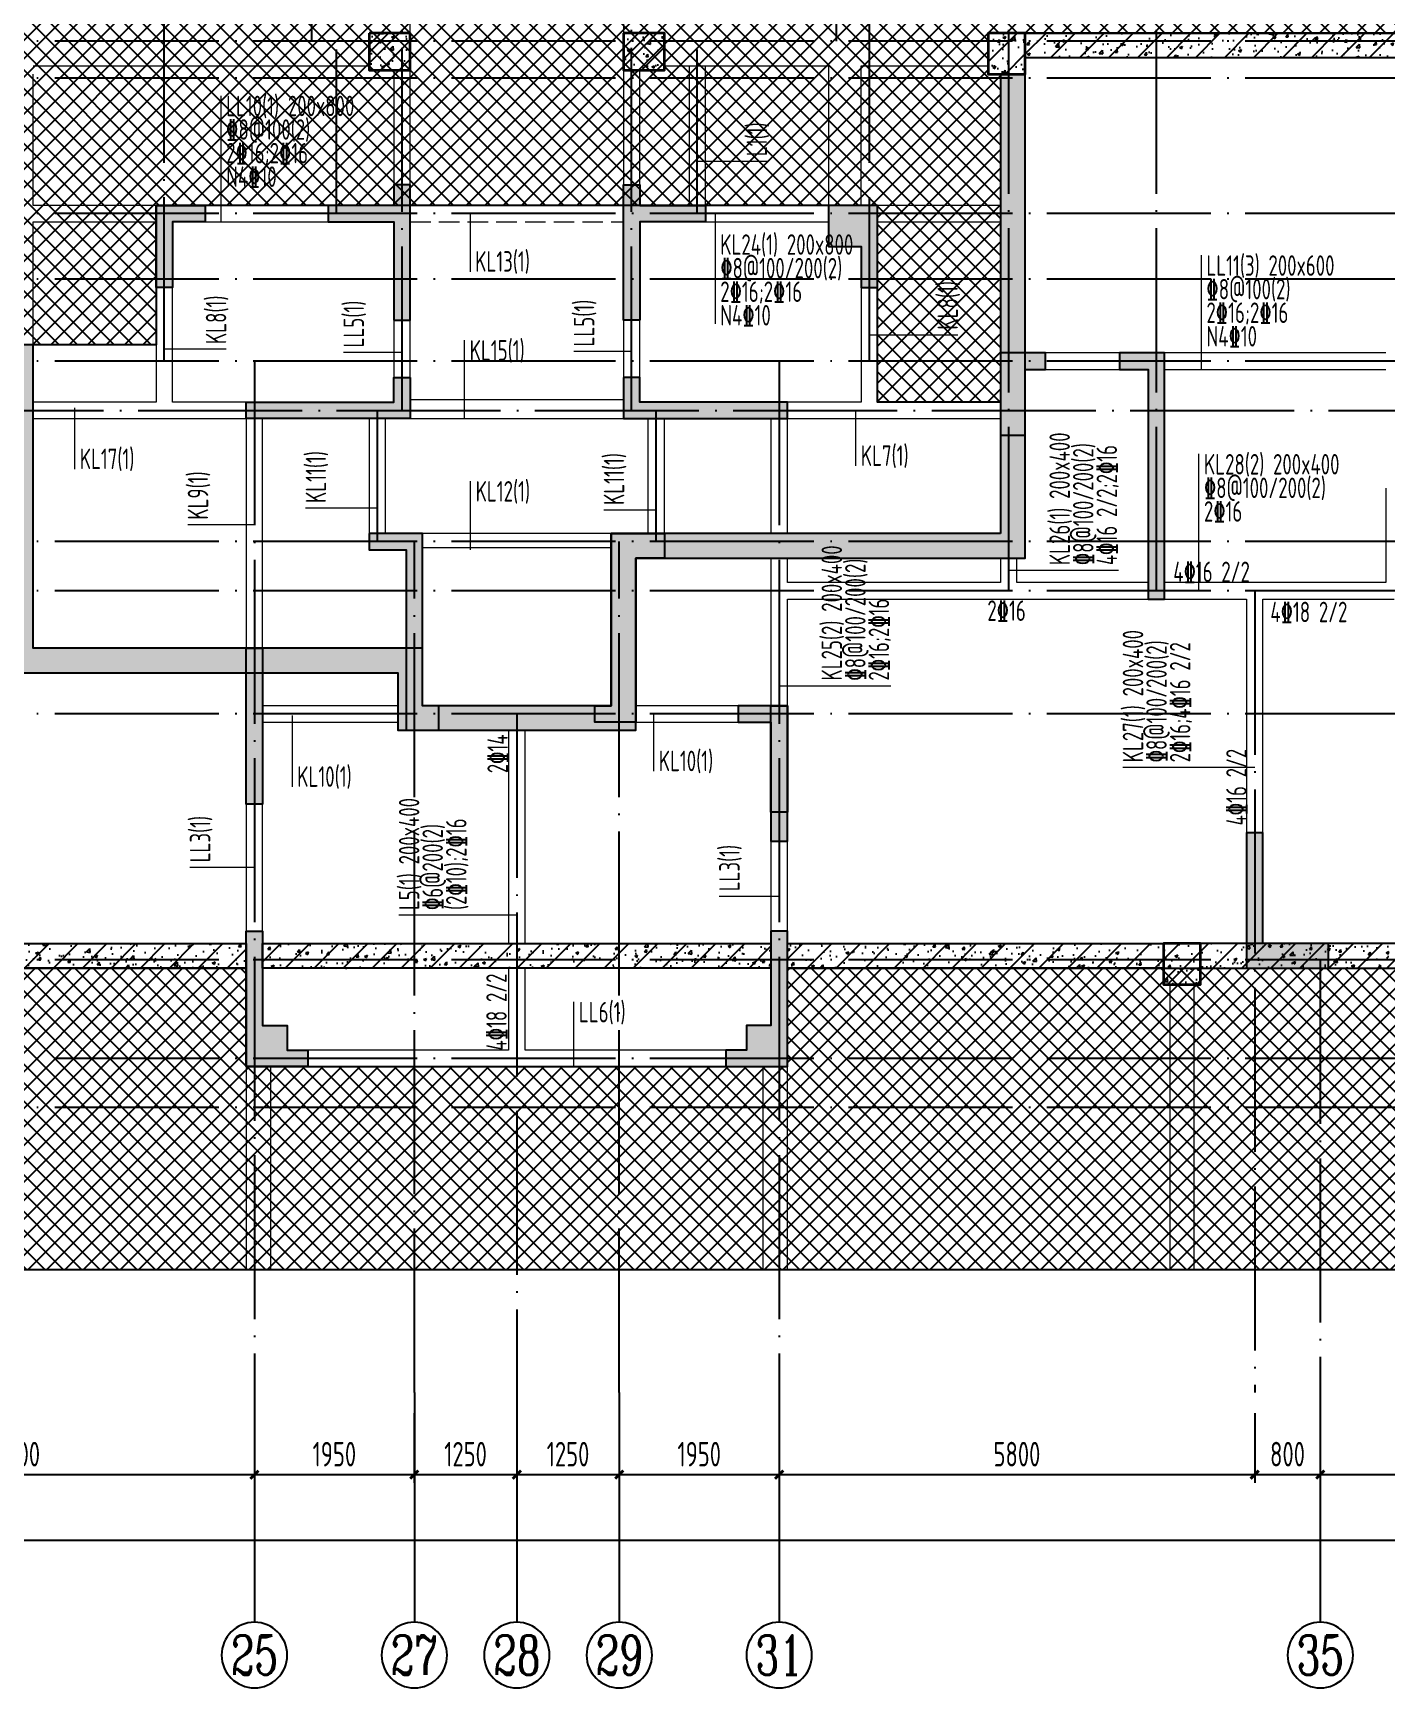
# Model space of a CAD drawing. Extents: x -1712635 to -854203, y -534641 to -21985.
# Drawn here: x -1101755 to -1085255, y -92482 to -72307 of the extents above; entities that cross this region are included whole.
import ezdxf
from ezdxf.enums import TextEntityAlignment as Align

# ---------------------------------------------------------------- set-up
doc = ezdxf.new("R2010")
doc.units = 0
doc.header["$LTSCALE"] = 1000
for name, pattern in [('DASH', [0.35, 0.25, -0.1]), ('DOTE', [2.42, 2, -0.2, 0.02, -0.2]), ('底图$0$虚线', [625, 375, -250])]:
    doc.linetypes.add(name, pattern=pattern)
doc.layers.get('0').update_dxf_attribs({"linetype": 'CONTINUOUS'})
doc.layers.get('Defpoints').update_dxf_attribs({"linetype": 'CONTINUOUS'})
for name, color, linetype in [('A-AXIS', 1, 'CONTINUOUS'), ('A-DOTE', 10, 'DOTE'), ('AXIS_NUM', 7, 'CONTINUOUS'), ('S-B板填充', 251, 'CONTINUOUS'), ('S-L主梁线', 4, 'DASH'), ('S-L梁编号', 6, 'CONTINUOUS'), ('S-L梁配筋', 7, 'CONTINUOUS'), ('S-Q墙填充', 252, 'CONTINUOUS'), ('S-Q墙实线', 6, 'CONTINUOUS'), ('S-Y一般标注', 3, 'CONTINUOUS'), ('S-Z柱实线', 6, 'CONTINUOUS'), ('THIN', 7, 'CONTINUOUS'), ('轮廓线-核心筒', 7, 'CONTINUOUS')]:
    doc.layers.add(name, color=color, linetype=linetype)
doc.layers.add('底图$0$砼柱', color=2, linetype='CONTINUOUS', lineweight=35)
doc.layers.add('底图$0$砼梁虚线', color=4, linetype='底图$0$虚线', lineweight=18)
doc.styles.add('TSSD_Axis', font='complex.shx', dxfattribs={"width": 0.7, "bigfont": 'hztxt.shx'})
doc.styles.add('TSSD_DIMENSION', font='Tssdeng.shx', dxfattribs={"width": 0.7, "bigfont": 'tssdchn.shx'})
doc.styles.add('TSSD_REIN', font='tssdeng.shx', dxfattribs={"width": 0.7, "height": 300, "bigfont": 'tssdchn.shx'})
doc.dimstyles.new('TSSD_100_100', dxfattribs={"dimtxt": 300, "dimasz": 100, "dimexe": 100, "dimexo": 250, "dimgap": 100, "dimtad": 1, "dimdec": 0, "dimzin": 0, "dimdsep": 46, "dimtxsty": 'TSSD_DIMENSION', "dimblk": 'ARCHTICK', "dimcen": 0, "dimdle": 100, "dimclrt": 7, "dimadec": 0, "dimazin": 0, "dimtfac": 1, "dimtdec": 0, "dimtix": 1, "dimtmove": 2, "dimatfit": 3, "dimldrblk": 'ARCHTICK', "dimfxl": 0, "dimtolj": 1, "dimtzin": 0, "dimarcsym": 0})
pattern_1 = [(50, (-1134355.3, -65756.88), (358.63, -31.376), [37.5, -412.5]), (355, (-1134355.3, -65756.88), (-69.3757, 376.096), [30, -330]), (100.4514, (-1134325.4, -65759.5), (289.2547, 344.7198), [31.87, -350.571]), (46.1842, (-1134355.3, -65656.88), (533.6205, -82.7595), [56.25, -618.75]), (96.6356, (-1134310.8, -65663.77), (467.3314, 487.059), [47.805, -525.8565]), (351.1842, (-1134355.3, -65656.9), (467.331, 487.059), [45, -495]), (21, (-1134305.3, -65681.88), (298.4535, -201.3094), [37.5, -412.5]), (326, (-1134305.3, -65681.88), (121.6577, 362.575), [30, -330]), (71.4514, (-1134280.42, -65698.65), (420.1113, 161.2652), [31.87, -350.571]), (37.5, (-1134355.29, -65756.88), (6.07993, 166.44693), [0, -326, 0, -335, 0, -331.25]), (7.5, (-1134355.29, -65756.88), (131.5348, 197.20586), [0, -191, 0, -318.5, 0, -126.25]), (327.5, (-1134466.79, -65756.88), (266.9112, -11.27744), [0, -125, 0, -390, 0, -517.5]), (317.5, (-1134516.8, -65756.88), (291.5931, 50.0525), [0, -162.5, 0, -259, 0, -367.5]), (45, (-1134355.3, -65756.88), (-176.7767, 176.7767), [])]
pattern_2 = [(50, (-14650.7, 18149.76), (358.6301, -31.376), [37.5, -412.5]), (355, (-14650.7, 18149.76), (-69.3757, 376.096), [30, -330]), (100.4514, (-14620.8, 18147.15), (289.2547, 344.7198), [31.87, -350.571]), (46.1842, (-14650.7, 18249.76), (533.6205, -82.7595), [56.25, -618.75]), (96.6356, (-14606.23, 18242.87), (467.3314, 487.059), [47.805, -525.8565]), (351.1842, (-14650.7, 18249.76), (467.331, 487.0593), [45, -495]), (21, (-14600.7, 18224.76), (298.4535, -201.3094), [37.5, -412.5]), (326, (-14600.7, 18224.76), (121.6577, 362.575), [30, -330]), (71.4514, (-14575.83, 18208), (420.1113, 161.2652), [31.87, -350.571]), (37.5, (-14650.7, 18149.76), (6.07993, 166.44693), [0, -326, 0, -335, 0, -331.25]), (7.5, (-14650.7, 18149.76), (131.53477, 197.20586), [0, -191, 0, -318.5, 0, -126.25]), (327.5, (-14762.2, 18149.76), (266.91122, -11.27744), [0, -125, 0, -390, 0, -517.5]), (317.5, (-14812.2, 18149.76), (291.5931, 50.0525), [0, -162.5, 0, -259, 0, -367.5]), (45, (-14650.7, 18149.76), (-176.7767, 176.7767), [])]

# ---------------------------------------------------------------- blocks, each defined once
blk = doc.blocks.new('_ArchTick')
at = {"color": 0, "const_width": 0.35}
blk.add_lwpolyline([(-0.5, -0.5), (0.5, 0.5)], dxfattribs=at)
blk = doc.blocks.new('*D480')
at = {"layer": 'Defpoints', "color": 0}
for p in [(-193274, 307819), (-187474, 307819), (-187474, 306819)]:
    blk.add_point(p, dxfattribs=at)
at = {"layer": 'S-Y一般标注', "color": 0, "lineweight": -2}
for p, q in [((-193274, 307569), (-193274, 306719)), ((-187474, 307569), (-187474, 306719)), ((-193374, 306819), (-187374, 306819))]:
    blk.add_line(p, q, dxfattribs=at)
at = {"layer": 'S-Y一般标注', "color": 0, "lineweight": -2, "xscale": 100, "yscale": 100, "zscale": 100, "rotation": 180}
blk.add_blockref('_ArchTick', (-193274, 306819), dxfattribs=at)
at = {"layer": 'S-Y一般标注', "color": 0, "lineweight": -2, "xscale": 100, "yscale": 100, "zscale": 100}
blk.add_blockref('_ArchTick', (-187474, 306819), dxfattribs=at)
at = {"layer": 'S-Y一般标注', "color": 7, "insert": (-190374, 307069), "char_height": 300, "attachment_point": 5, "style": 'TSSD_DIMENSION'}
blk.add_mtext('\\A1;5800', dxfattribs=at)
blk = doc.blocks.new('ts_axno')
at = {"color": 0, "linetype": 'ByBlock', "lineweight": -2}
blk.add_circle((0, 0), 0.5, dxfattribs=at)
at = {"color": 0, "linetype": 'ByBlock', "lineweight": -2, "style": 'TSSD_Axis', "width": 0.7}
blk.add_attdef('A', text='', height=0.6, dxfattribs=at).set_placement((0, 0), align=Align.MIDDLE_CENTER)
blk = doc.blocks.new('*D481')
at = {"layer": 'Defpoints', "color": 0}
for p in [(-183024, 307819), (-181074, 307819), (-181074, 306819)]:
    blk.add_point(p, dxfattribs=at)
at = {"layer": 'S-Y一般标注', "color": 0, "lineweight": -2}
for p, q in [((-183024, 307569), (-183024, 306719)), ((-181074, 307569), (-181074, 306719)), ((-183124, 306819), (-180974, 306819))]:
    blk.add_line(p, q, dxfattribs=at)
at = {"layer": 'S-Y一般标注', "color": 0, "lineweight": -2, "xscale": 100, "yscale": 100, "zscale": 100, "rotation": 180}
blk.add_blockref('_ArchTick', (-183024, 306819), dxfattribs=at)
at = {"layer": 'S-Y一般标注', "color": 0, "lineweight": -2, "xscale": 100, "yscale": 100, "zscale": 100}
blk.add_blockref('_ArchTick', (-181074, 306819), dxfattribs=at)
at = {"layer": 'S-Y一般标注', "color": 7, "insert": (-182049, 307069), "char_height": 300, "attachment_point": 5, "style": 'TSSD_DIMENSION'}
blk.add_mtext('\\A1;1950', dxfattribs=at)
blk = doc.blocks.new('*D482')
at = {"layer": 'Defpoints', "color": 0}
for p in [(-181074, 307819), (-175274, 307819), (-175274, 306819)]:
    blk.add_point(p, dxfattribs=at)
at = {"layer": 'S-Y一般标注', "color": 0, "lineweight": -2}
for p, q in [((-181074, 307569), (-181074, 306719)), ((-175274, 307569), (-175274, 306719)), ((-181174, 306819), (-175174, 306819))]:
    blk.add_line(p, q, dxfattribs=at)
at = {"layer": 'S-Y一般标注', "color": 0, "lineweight": -2, "xscale": 100, "yscale": 100, "zscale": 100, "rotation": 180}
blk.add_blockref('_ArchTick', (-181074, 306819), dxfattribs=at)
at = {"layer": 'S-Y一般标注', "color": 0, "lineweight": -2, "xscale": 100, "yscale": 100, "zscale": 100}
blk.add_blockref('_ArchTick', (-175274, 306819), dxfattribs=at)
at = {"layer": 'S-Y一般标注', "color": 7, "insert": (-178174, 307069), "char_height": 300, "attachment_point": 5, "style": 'TSSD_DIMENSION'}
blk.add_mtext('\\A1;5800', dxfattribs=at)
blk = doc.blocks.new('*D483')
at = {"layer": 'Defpoints', "color": 0}
for p in [(-175274, 307819), (-174474, 307819), (-174474, 306819)]:
    blk.add_point(p, dxfattribs=at)
at = {"layer": 'S-Y一般标注', "color": 0, "lineweight": -2}
for p, q in [((-175274, 307569), (-175274, 306719)), ((-174474, 307569), (-174474, 306719)), ((-175374, 306819), (-174374, 306819))]:
    blk.add_line(p, q, dxfattribs=at)
at = {"layer": 'S-Y一般标注', "color": 0, "lineweight": -2, "xscale": 100, "yscale": 100, "zscale": 100, "rotation": 180}
blk.add_blockref('_ArchTick', (-175274, 306819), dxfattribs=at)
at = {"layer": 'S-Y一般标注', "color": 0, "lineweight": -2, "xscale": 100, "yscale": 100, "zscale": 100}
blk.add_blockref('_ArchTick', (-174474, 306819), dxfattribs=at)
at = {"layer": 'S-Y一般标注', "color": 7, "insert": (-174874, 307069), "char_height": 300, "attachment_point": 5, "style": 'TSSD_DIMENSION'}
blk.add_mtext('\\A1;800', dxfattribs=at)
blk = doc.blocks.new('*D484')
at = {"layer": 'Defpoints', "color": 0}
for p in [(-174474, 307819), (-171774, 307819), (-171774, 306819)]:
    blk.add_point(p, dxfattribs=at)
at = {"layer": 'S-Y一般标注', "color": 0, "lineweight": -2}
for p, q in [((-174474, 307569), (-174474, 306719)), ((-171774, 307569), (-171774, 306719)), ((-174574, 306819), (-171674, 306819))]:
    blk.add_line(p, q, dxfattribs=at)
at = {"layer": 'S-Y一般标注', "color": 0, "lineweight": -2, "xscale": 100, "yscale": 100, "zscale": 100, "rotation": 180}
blk.add_blockref('_ArchTick', (-174474, 306819), dxfattribs=at)
at = {"layer": 'S-Y一般标注', "color": 0, "lineweight": -2, "xscale": 100, "yscale": 100, "zscale": 100}
blk.add_blockref('_ArchTick', (-171774, 306819), dxfattribs=at)
at = {"layer": 'S-Y一般标注', "color": 7, "insert": (-173124, 307069), "char_height": 300, "attachment_point": 5, "style": 'TSSD_DIMENSION'}
blk.add_mtext('\\A1;2700', dxfattribs=at)
blk = doc.blocks.new('*D485')
at = {"layer": 'Defpoints', "color": 0}
for p in [(-221774, 307819), (-171774, 307819), (-171774, 306019)]:
    blk.add_point(p, dxfattribs=at)
at = {"layer": 'S-Y一般标注', "color": 0, "lineweight": -2}
for p, q in [((-221774, 307569), (-221774, 305919)), ((-171774, 307569), (-171774, 305919)), ((-221874, 306019), (-171674, 306019))]:
    blk.add_line(p, q, dxfattribs=at)
at = {"layer": 'S-Y一般标注', "color": 0, "lineweight": -2, "xscale": 100, "yscale": 100, "zscale": 100, "rotation": 180}
blk.add_blockref('_ArchTick', (-221774, 306019), dxfattribs=at)
at = {"layer": 'S-Y一般标注', "color": 0, "lineweight": -2, "xscale": 100, "yscale": 100, "zscale": 100}
blk.add_blockref('_ArchTick', (-171774, 306019), dxfattribs=at)
at = {"layer": 'S-Y一般标注', "color": 7, "insert": (-196774, 306269), "char_height": 300, "attachment_point": 5, "style": 'TSSD_DIMENSION'}
blk.add_mtext('\\A1;50000', dxfattribs=at)
blk = doc.blocks.new('*D489')
at = {"layer": 'Defpoints', "color": 0}
for p in [(-187474, 307819), (-185524, 307819), (-185524, 306819)]:
    blk.add_point(p, dxfattribs=at)
at = {"layer": 'S-Y一般标注', "color": 0, "lineweight": -2}
for p, q in [((-187474, 307569), (-187474, 306719)), ((-185524, 307569), (-185524, 306719)), ((-187574, 306819), (-185424, 306819))]:
    blk.add_line(p, q, dxfattribs=at)
at = {"layer": 'S-Y一般标注', "color": 0, "lineweight": -2, "xscale": 100, "yscale": 100, "zscale": 100, "rotation": 180}
blk.add_blockref('_ArchTick', (-187474, 306819), dxfattribs=at)
at = {"layer": 'S-Y一般标注', "color": 0, "lineweight": -2, "xscale": 100, "yscale": 100, "zscale": 100}
blk.add_blockref('_ArchTick', (-185524, 306819), dxfattribs=at)
at = {"layer": 'S-Y一般标注', "color": 7, "insert": (-186499, 307069), "char_height": 300, "attachment_point": 5, "style": 'TSSD_DIMENSION'}
blk.add_mtext('\\A1;1950', dxfattribs=at)
blk = doc.blocks.new('*D506')
at = {"layer": 'Defpoints', "color": 0}
for p in [(-185524, 307819), (-184274, 307819), (-184274, 306819)]:
    blk.add_point(p, dxfattribs=at)
at = {"layer": 'S-Y一般标注', "color": 0, "lineweight": -2}
for p, q in [((-185524, 307569), (-185524, 306719)), ((-184274, 307569), (-184274, 306719)), ((-185624, 306819), (-184174, 306819))]:
    blk.add_line(p, q, dxfattribs=at)
at = {"layer": 'S-Y一般标注', "color": 0, "lineweight": -2, "xscale": 100, "yscale": 100, "zscale": 100, "rotation": 180}
blk.add_blockref('_ArchTick', (-185524, 306819), dxfattribs=at)
at = {"layer": 'S-Y一般标注', "color": 0, "lineweight": -2, "xscale": 100, "yscale": 100, "zscale": 100}
blk.add_blockref('_ArchTick', (-184274, 306819), dxfattribs=at)
at = {"layer": 'S-Y一般标注', "color": 7, "insert": (-184899, 307069), "char_height": 300, "attachment_point": 5, "style": 'TSSD_DIMENSION'}
blk.add_mtext('\\A1;1250', dxfattribs=at)
blk = doc.blocks.new('*D507')
at = {"layer": 'Defpoints', "color": 0}
for p in [(-184274, 307819), (-183024, 307819), (-183024, 306819)]:
    blk.add_point(p, dxfattribs=at)
at = {"layer": 'S-Y一般标注', "color": 0, "lineweight": -2}
for p, q in [((-184274, 307569), (-184274, 306719)), ((-183024, 307569), (-183024, 306719)), ((-184374, 306819), (-182924, 306819))]:
    blk.add_line(p, q, dxfattribs=at)
at = {"layer": 'S-Y一般标注', "color": 0, "lineweight": -2, "xscale": 100, "yscale": 100, "zscale": 100, "rotation": 180}
blk.add_blockref('_ArchTick', (-184274, 306819), dxfattribs=at)
at = {"layer": 'S-Y一般标注', "color": 0, "lineweight": -2, "xscale": 100, "yscale": 100, "zscale": 100}
blk.add_blockref('_ArchTick', (-183024, 306819), dxfattribs=at)
at = {"layer": 'S-Y一般标注', "color": 7, "insert": (-183649, 307069), "char_height": 300, "attachment_point": 5, "style": 'TSSD_DIMENSION'}
blk.add_mtext('\\A1;1250', dxfattribs=at)
blk = doc.blocks.new('20210825.16054437')
at = {"layer": 'S-Q墙填充'}
h = blk.add_hatch(dxfattribs=at)
h.set_pattern_fill('ARMORED', color=252, scale=50, style=0)
h.set_pattern_definition(pattern_2)
h.paths.add_polyline_path([(29750, 5500), (25000, 5500), (25000, 3400), (22700, 3400), (22700, 4100), (17950, 4100), (17950, 7800), (12250, 7800), (12250, 13200), (10013, 13200), (10013, 12900), (11950, 12900), (11950, 7500), (17650, 7500), (17650, 3800), (22400, 3800), (22400, 3100), (25300, 3100), (25300, 5200), (30050, 5200), (30050, 11100), (29750, 11100)])
h = blk.add_hatch(dxfattribs=at)
h.set_pattern_fill('ARMORED', color=252, scale=50, style=0)
h.set_pattern_definition(pattern_2)
h.paths.add_polyline_path([(30050, 11600), (29600, 11600), (29600, 11100), (30050, 11100)])
h = blk.add_hatch(dxfattribs=at)
h.set_pattern_fill('ARMORED', color=252, scale=50, style=0)
h.set_pattern_definition(pattern_2)
h.paths.add_polyline_path([(37950, 11300), (30050, 11300), (30050, 11600), (37950, 11600)])
h = blk.add_hatch(dxfattribs=at)
h.set_pattern_fill('ARMORED', color=252, scale=50, style=0)
h.set_pattern_definition(pattern_2)
h.paths.add_polyline_path([(14950, 500), (20550, 500), (20550, 200), (14950, 200)])
h = blk.add_hatch(dxfattribs=at)
h.set_pattern_fill('ARMORED', color=252, scale=50, style=0)
h.set_pattern_definition(pattern_2)
h.paths.add_polyline_path([(20750, 500), (26950, 500), (26950, 200), (20750, 200)])
h = blk.add_hatch(dxfattribs=at)
h.set_pattern_fill('ARMORED', color=252, scale=50, style=0)
h.set_pattern_definition(pattern_2)
h.paths.add_polyline_path([(27150, 500), (31738, 500), (31738, 200), (27150, 200)])
h = blk.add_hatch(dxfattribs=at)
h.set_pattern_fill('ARMORED', color=252, scale=50, style=0)
h.set_pattern_definition(pattern_2)
h.paths.add_polyline_path([(32188, 500), (31738, 500), (31738, 0), (32188, 0)])
h = blk.add_hatch(dxfattribs=at)
h.set_pattern_fill('ARMORED', color=252, scale=50, style=0)
h.set_pattern_definition(pattern_2)
h.paths.add_polyline_path([(37188, 500), (32188, 500), (32188, 200), (37188, 200)])
blk = doc.blocks.new('20210825.01395608')
at = {"layer": 'A-AXIS'}
for p, q in [((117898.7, -255388.1), (117898.7, -258188.1)), ((119848.7, -255388.1), (119848.7, -258188.1)), ((121098.7, -255388.1), (121098.7, -258188.1)), ((122348.7, -255388.1), (122348.7, -258188.1)), ((124298.7, -255388.1), (124298.7, -258188.1)), ((130898.7, -255388.1), (130898.7, -258188.1))]:
    blk.add_line(p, q, dxfattribs=at)
at = {"layer": 'A-DOTE'}
for p, q in [((116798.7, -242813.2), (116798.7, -233739.7)), ((118598.7, -238913.2), (118598.7, -233739.7)), ((119698.7, -243413), (119698.7, -233739.7)), ((122498.7, -243413), (122498.7, -233739.7)), ((124998.7, -238913.2), (124998.7, -233739.7)), ((125398.7, -242813.2), (125398.7, -233739.7)), ((127098.7, -245613.2), (127098.7, -233739.7)), ((128898.7, -245613.2), (128898.7, -233739.7)), ((136822.6, -238913.2), (82598.7, -238913.2)), ((118898.7, -241013.2), (118898.7, -238913.2)), ((123298.7, -241013.2), (123298.7, -238913.2)), ((136822.6, -239363.2), (82598.7, -239363.2)), ((136822.6, -241013.2), (82598.7, -241013.2)), ((136822.6, -241813.2), (82598.7, -241813.2)), ((136822.6, -242813.2), (82598.7, -242813.2)), ((117898.9, -242813.2), (117898.7, -255388.1)), ((124298.5, -242813.2), (124298.7, -255388.1)), ((82598.7, -243413), (136822.6, -243413)), ((119398.7, -245013.2), (119398.7, -243413.2)), ((122798.7, -245013.2), (122798.7, -243413.2)), ((136822.6, -245013.2), (82598.7, -245013.2)), ((119848.7, -255388.1), (119848.7, -245013.2)), ((122348.7, -255388.1), (122348.7, -245013.2)), ((136822.6, -245613.2), (82598.7, -245613.2)), ((130098.7, -245613.2), (130098.7, -255388.1)), ((136822.6, -247113.2), (82598.7, -247113.2)), ((121098.7, -247113.2), (121098.7, -255388.1)), ((136822.6, -250113.2), (82598.7, -250113.2)), ((130898.7, -250113.2), (130898.7, -255388.1)), ((136822.6, -251313.2), (82598.7, -251313.2)), ((136822.6, -251913.2), (82598.7, -251913.2))]:
    blk.add_line(p, q, dxfattribs=at)
at = {"layer": 'A-AXIS'}
ref = blk.add_blockref('ts_axno', (117898.7, -258588.1), dxfattribs=dict(at, xscale=-800, yscale=800, zscale=800, rotation=180))
ref.add_attrib('17', '25', dxfattribs={"layer": 'AXIS_NUM', "height": 480, "style": 'TSSD_Axis', "width": 0.7}).set_placement((117898.7, -258588.1), align=Align.MIDDLE_CENTER)
ref = blk.add_blockref('ts_axno', (119848.7, -258588.1), dxfattribs=dict(at, xscale=-800, yscale=800, zscale=800, rotation=180))
ref.add_attrib('19', '27', dxfattribs={"layer": 'AXIS_NUM', "height": 480, "style": 'TSSD_Axis', "width": 0.7}).set_placement((119848.7, -258588.1), align=Align.MIDDLE_CENTER)
ref = blk.add_blockref('ts_axno', (121098.7, -258588.1), dxfattribs=dict(at, xscale=-800, yscale=800, zscale=800, rotation=180))
ref.add_attrib('19', '28', dxfattribs={"layer": 'AXIS_NUM', "height": 480, "style": 'TSSD_Axis', "width": 0.7}).set_placement((121098.7, -258588.1), align=Align.MIDDLE_CENTER)
ref = blk.add_blockref('ts_axno', (122348.7, -258588.1), dxfattribs=dict(at, xscale=-800, yscale=800, zscale=800, rotation=180))
ref.add_attrib('19', '29', dxfattribs={"layer": 'AXIS_NUM', "height": 480, "style": 'TSSD_Axis', "width": 0.7}).set_placement((122348.7, -258588.1), align=Align.MIDDLE_CENTER)
ref = blk.add_blockref('ts_axno', (124298.7, -258588.1), dxfattribs=dict(at, xscale=-800, yscale=800, zscale=800, rotation=180))
ref.add_attrib('19', '31', dxfattribs={"layer": 'AXIS_NUM', "height": 480, "style": 'TSSD_Axis', "width": 0.7}).set_placement((124298.7, -258588.1), align=Align.MIDDLE_CENTER)
ref = blk.add_blockref('ts_axno', (130898.7, -258588.1), dxfattribs=dict(at, xscale=-800, yscale=800, zscale=800, rotation=180))
ref.add_attrib('22', '35', dxfattribs={"layer": 'AXIS_NUM', "height": 480, "style": 'TSSD_Axis', "width": 0.7}).set_placement((130898.7, -258588.1), align=Align.MIDDLE_CENTER)
at = {"layer": 'S-Y一般标注'}
for base, p1, p2, picture, middle in [((133598.7, -257188.1), (83598.7, -255388.1), (133598.7, -255388.1), '*D485', (108598.7, -256938.1)), ((117898.7, -256388.1), (112098.7, -255388.1), (117898.7, -255388.1), '*D480', (114998.7, -256138.1)), ((119848.7, -256388.1), (117898.7, -255388.1), (119848.7, -255388.1), '*D489', (118873.7, -256138.1)), ((121098.7, -256388.1), (119848.7, -255388.1), (121098.7, -255388.1), '*D506', (120473.7, -256138.1)), ((122348.7, -256388.1), (121098.7, -255388.1), (122348.7, -255388.1), '*D507', (121723.7, -256138.1)), ((124298.7, -256388.1), (122348.7, -255388.1), (124298.7, -255388.1), '*D481', (123323.7, -256138.1)), ((130098.7, -256388.1), (124298.7, -255388.1), (130098.7, -255388.1), '*D482', (127198.7, -256138.1)), ((130898.7, -256388.1), (130098.7, -255388.1), (130898.7, -255388.1), '*D483', (130498.7, -256138.1)), ((133598.7, -256388.1), (130898.7, -255388.1), (133598.7, -255388.1), '*D484', (132248.7, -256138.1))]:
    dim = blk.add_linear_dim(base=base, p1=p1, p2=p2, dimstyle='TSSD_100_100', dxfattribs=at)
    dim.commit()
    dim.dimension.update_dxf_attribs({"geometry": picture, "text_midpoint": middle, "insert": (305372.3, -563207.3)})

msp = doc.modelspace()

# ---------------------------------------------------------------- hatches: boundary and pattern name
at = {"layer": 'S-B板填充'}
h = msp.add_hatch(dxfattribs=at)
h.set_pattern_fill('HOLE_MATETIEL', color=256, scale=50, style=0)
h.set_pattern_definition([(45, (-1091721.97, -77066.42), (-112.2532, 112.2532), []), (135, (-1091721.97, -77066.42), (-112.2532, -112.2532), [])])
h.paths.add_polyline_path([(-1080716.32, -67233.08), (-1134354.59, -67233.08), (-1134354.59, -87381.51), (-1080716.32, -87381.51)])
h.paths.add_polyline_path([(-1117554.59, -84906.64), (-1124154.59, -84906.64), (-1124154.59, -83706.64), (-1133754.59, -83706.64), (-1133754.59, -83206.64), (-1133454.59, -83206.64), (-1133454.59, -76206.64), (-1125254.59, -76206.64), (-1125254.59, -74406.64), (-1123154.59, -74406.64), (-1123154.59, -72306.64), (-1120254.59, -72306.64), (-1115591.32, -72306.64), (-1115591.32, -70506.64), (-1115141.32, -70506.64), (-1115141.32, -70706.64), (-1110141.32, -70706.64), (-1110141.32, -70506.64), (-1109691.32, -70506.64), (-1109691.32, -70706.64), (-1107454.59, -70706.64), (-1107454.59, -72306.64), (-1107304.59, -72306.64), (-1107304.59, -72806.64), (-1107454.59, -72806.64), (-1107454.59, -76106.64), (-1100254.59, -76106.64), (-1100254.59, -74406.64), (-1091454.59, -74406.64), (-1091454.59, -76806.36), (-1089954.59, -76806.35), (-1089954.59, -72806.64), (-1090104.59, -72806.64), (-1090104.59, -72306.64), (-1081754.59, -72306.64), (-1081754.59, -83706.64), (-1092554.59, -83706.64), (-1092554.59, -84906.64), (-1099154.59, -84906.64), (-1099154.59, -83706.64), (-1117554.59, -83706.64)], flags=16)
at = {"layer": 'S-Q墙填充'}
h = msp.add_hatch(dxfattribs=at)
h.set_pattern_fill('ARMORED', color=252, scale=50, style=0)
h.set_pattern_definition(pattern_1)
h.paths.add_polyline_path([(-1097654.59, -72306.64), (-1097654.59, -72756.64), (-1097154.59, -72756.64), (-1097154.59, -72306.64)])
h = msp.add_hatch(dxfattribs=at)
h.set_pattern_fill('ARMORED', color=252, scale=50, style=0)
h.set_pattern_definition(pattern_1)
h.paths.add_polyline_path([(-1094554.59, -72306.64), (-1094554.59, -72756.64), (-1094054.59, -72756.64), (-1094054.59, -72306.64)])
for points in [[(-1097354.59, -75806.64), (-1097154.59, -75806.64), (-1097154.59, -74156.64), (-1097354.59, -74156.64), (-1097354.59, -74406.64), (-1098154.59, -74406.64), (-1098154.59, -74606.64), (-1097354.59, -74606.64)], [(-1094354.59, -75806.64), (-1094554.59, -75806.64), (-1094554.59, -74156.64), (-1094354.59, -74156.64), (-1094354.59, -74406.64), (-1093554.59, -74406.64), (-1093554.59, -74606.64), (-1094354.59, -74606.64)], [(-1100254.59, -74406.64), (-1099654.59, -74406.64), (-1099654.59, -74606.64), (-1100054.59, -74606.64), (-1100054.59, -75406.64), (-1100254.59, -75406.64)], [(-1091454.59, -74406.64), (-1092054.59, -74406.64), (-1092054.59, -74906.64), (-1091654.59, -74906.64), (-1091654.59, -75406.64), (-1091454.59, -75406.64)], [(-1089954.59, -76206.64), (-1089954.59, -77206.64), (-1089654.59, -77206.64), (-1089654.59, -76406.64), (-1089404.59, -76406.64), (-1089404.59, -76206.64)], [(-1088504.59, -76406.64), (-1088154.59, -76406.64), (-1088154.59, -79206.64), (-1087954.59, -79206.64), (-1087954.59, -76206.64), (-1088504.59, -76206.64)], [(-1097154.59, -76506.64), (-1097154.59, -77006.64), (-1099154.59, -77006.64), (-1099154.59, -76806.64), (-1097354.59, -76806.64), (-1097354.59, -76506.64)], [(-1094554.59, -76506.64), (-1094554.59, -77006.64), (-1092554.59, -77006.64), (-1092554.59, -76806.64), (-1094354.59, -76806.64), (-1094354.59, -76506.64)], [(-1097654.59, -78406.64), (-1097654.59, -78606.64), (-1097204.59, -78606.64), (-1097204.59, -80806.64), (-1096804.59, -80806.64), (-1096804.59, -80506.64), (-1097004.59, -80506.64), (-1097004.59, -78406.64)], [(-1094054.59, -78406.64), (-1094054.59, -78706.64), (-1094404.59, -78706.64), (-1094404.59, -80706.64), (-1094904.59, -80706.64), (-1094904.59, -80506.64), (-1094704.59, -80506.64), (-1094704.59, -78406.64)], [(-1098954.59, -79806.64), (-1098954.59, -79806.64), (-1098954.59, -80106.64), (-1098954.59, -80106.64), (-1098954.59, -81706.64), (-1099154.59, -81706.64), (-1099154.59, -79806.64)], [(-1092754.59, -80506.64), (-1093154.59, -80506.64), (-1093154.59, -80706.64), (-1092754.59, -80706.64), (-1092754.59, -82156.64), (-1092554.59, -82156.64), (-1092554.59, -80506.64)], [(-1092554.59, -81806.65), (-1092754.59, -81806.65), (-1092754.59, -80506.65), (-1092554.59, -80506.65)], [(-1086754.59, -83406.64), (-1086754.59, -82056.64), (-1086954.59, -82056.64), (-1086954.59, -83706.64), (-1085954.59, -83706.64), (-1085954.59, -83406.64)], [(-1099154.59, -84906.64), (-1099154.59, -83256.64), (-1098954.59, -83256.64), (-1098954.59, -84406.64), (-1098654.59, -84406.64), (-1098654.59, -84706.64), (-1098404.59, -84706.64), (-1098404.59, -84906.64)], [(-1092554.59, -84906.64), (-1092554.59, -83256.64), (-1092754.59, -83256.64), (-1092754.59, -84406.64), (-1093054.59, -84406.64), (-1093054.59, -84706.64), (-1093304.59, -84706.64), (-1093304.59, -84906.64)]]:
    msp.add_hatch(color=256, dxfattribs=at).paths.add_polyline_path(points)

# ---------------------------------------------------------------- linework, layer by layer
at = {"layer": 'S-L主梁线', "linetype": 'ByBlock', "lineweight": 18}
msp.add_line((-1094554.59, -74406.64), (-1097154.59, -74406.64), dxfattribs=at)
at = {"layer": 'S-L主梁线', "linetype": 'DASH', "lineweight": 18}
msp.add_line((-1097154.59, -74606.64), (-1094554.59, -74606.64), dxfattribs=at)
at = {"layer": 'S-L梁编号', "lineweight": 18}
for p, q in [((-1099462.32, -74606.63), (-1099462.32, -73069.74)), ((-1093654.59, -73869.4), (-1092802.01, -73869.4)), ((-1096425.09, -74506.64), (-1096425.09, -75215.38)), ((-1093435.97, -74515.28), (-1093435.97, -75852.75)), ((-1087505.85, -76406.63), (-1087505.85, -75015.61)), ((-1096492.36, -77006.36), (-1096492.36, -76049.82)), ((-1091554.58, -75984.5), (-1090474.1, -75984.5)), ((-1099397.7, -76160.67), (-1100148.85, -76160.67)), ((-1097254.59, -76201.37), (-1097968.37, -76201.37)), ((-1094454.59, -76189.78), (-1095158.72, -76189.78)), ((-1101247.82, -76876.52), (-1101247.82, -77621.89)), ((-1091721.91, -76904.31), (-1091721.91, -77583.55)), ((-1087536.69, -79101.46), (-1087536.69, -77438.12)), ((-1096419.38, -78606.63), (-1096419.38, -77768.32)), ((-1097554.65, -78098.29), (-1098430.03, -78098.29)), ((-1094154.71, -78122.6), (-1094794.25, -78122.6)), ((-1099054.58, -78301.56), (-1099868.37, -78301.56)), ((-1089854.59, -78855.66), (-1088514.37, -78855.66)), ((-1092654.72, -80263.43), (-1091294.19, -80263.43)), ((-1098595.51, -80626.78), (-1098595.51, -81496)), ((-1094185.76, -80613.29), (-1094185.76, -81305.42)), ((-1086854.6, -81259.98), (-1088464.28, -81259.98)), ((-1099054.58, -82478.63), (-1099842.5, -82478.63)), ((-1092654.6, -82831.79), (-1093386.69, -82831.79)), ((-1095854.6, -83060.73), (-1097293.21, -83060.73)), ((-1095159.94, -84906.64), (-1095159.94, -84117.71))]:
    msp.add_line(p, q, dxfattribs=at)
at = {"layer": 'S-Q墙实线', "linetype": 'ByBlock'}
msp.add_lwpolyline([(-1089954.59, -78406.63), (-1094704.59, -78406.63), (-1094704.59, -80506.64), (-1097004.59, -80506.64), (-1097004.59, -79806.64), (-1101754.59, -79806.64), (-1101754.59, -76106.64), (-1107454.59, -76106.64), (-1107454.59, -70706.64), (-1109691.32, -70706.64), (-1109691.32, -71006.64), (-1107754.59, -71006.64), (-1107754.59, -76406.64), (-1102054.59, -76406.64), (-1102054.59, -80106.64), (-1097304.59, -80106.64), (-1097304.59, -80806.64), (-1094404.59, -80806.64), (-1094404.59, -78706.63), (-1089654.59, -78706.63), (-1089654.59, -72806.64), (-1089954.59, -72806.64), (-1089954.59, -78406.63)], dxfattribs=at)
for points in [[(-1081754.59, -72606.64), (-1089654.59, -72606.64), (-1089654.59, -72306.64), (-1081754.59, -72306.64), (-1081754.59, -72606.64)], [(-1104754.59, -83406.64), (-1099154.59, -83406.64), (-1099154.59, -83706.64), (-1104754.59, -83706.64)], [(-1098954.59, -83406.64), (-1092754.59, -83406.64), (-1092754.59, -83706.64), (-1098954.59, -83706.64)], [(-1092554.59, -83406.64), (-1087966.32, -83406.64), (-1087966.32, -83706.64), (-1092554.59, -83706.64)], [(-1082516.32, -83406.64), (-1087516.32, -83406.64), (-1087516.32, -83706.64), (-1082516.32, -83706.64)]]:
    msp.add_lwpolyline(points, close=True, dxfattribs=at)
at = {"layer": 'S-Q墙实线'}
for points in [[(-1097354.59, -75806.64), (-1097154.59, -75806.64), (-1097154.59, -74156.64), (-1097354.59, -74156.64), (-1097354.59, -74406.64), (-1098154.59, -74406.64), (-1098154.59, -74606.64), (-1097354.59, -74606.64)], [(-1094354.59, -75806.64), (-1094554.59, -75806.64), (-1094554.59, -74156.64), (-1094354.59, -74156.64), (-1094354.59, -74406.64), (-1093554.59, -74406.64), (-1093554.59, -74606.64), (-1094354.59, -74606.64)], [(-1100254.59, -74406.64), (-1099654.59, -74406.64), (-1099654.59, -74606.64), (-1100054.59, -74606.64), (-1100054.59, -75406.64), (-1100254.59, -75406.64)], [(-1091454.59, -74406.64), (-1092054.59, -74406.64), (-1092054.59, -74906.64), (-1091654.59, -74906.64), (-1091654.59, -75406.64), (-1091454.59, -75406.64)], [(-1089954.59, -76206.64), (-1089954.59, -77206.64), (-1089654.59, -77206.64), (-1089654.59, -76406.64), (-1089404.59, -76406.64), (-1089404.59, -76206.64)], [(-1088504.59, -76406.64), (-1088154.59, -76406.64), (-1088154.59, -79206.64), (-1087954.59, -79206.64), (-1087954.59, -76206.64), (-1088504.59, -76206.64)], [(-1097154.59, -76506.64), (-1097154.59, -77006.64), (-1099154.59, -77006.64), (-1099154.59, -76806.64), (-1097354.59, -76806.64), (-1097354.59, -76506.64)], [(-1094554.59, -76506.64), (-1094554.59, -77006.64), (-1092554.59, -77006.64), (-1092554.59, -76806.64), (-1094354.59, -76806.64), (-1094354.59, -76506.64)], [(-1097654.59, -78406.64), (-1097654.59, -78606.64), (-1097204.59, -78606.64), (-1097204.59, -80806.64), (-1096804.59, -80806.64), (-1096804.59, -80506.64), (-1097004.59, -80506.64), (-1097004.59, -78406.64)], [(-1094054.59, -78406.64), (-1094054.59, -78706.64), (-1094404.59, -78706.64), (-1094404.59, -80706.64), (-1094904.59, -80706.64), (-1094904.59, -80506.64), (-1094704.59, -80506.64), (-1094704.59, -78406.64)], [(-1092554.59, -81806.65), (-1092754.59, -81806.65), (-1092754.59, -80506.65), (-1092554.59, -80506.65)], [(-1086754.59, -83406.64), (-1086754.59, -82056.64), (-1086954.59, -82056.64), (-1086954.59, -83706.64), (-1085954.59, -83706.64), (-1085954.59, -83406.64)], [(-1099154.59, -84906.64), (-1099154.59, -83256.64), (-1098954.59, -83256.64), (-1098954.59, -84406.64), (-1098654.59, -84406.64), (-1098654.59, -84706.64), (-1098404.59, -84706.64), (-1098404.59, -84906.64)], [(-1092554.59, -84906.64), (-1092554.59, -83256.64), (-1092754.59, -83256.64), (-1092754.59, -84406.64), (-1093054.59, -84406.64), (-1093054.59, -84706.64), (-1093304.59, -84706.64), (-1093304.59, -84906.64)]]:
    msp.add_lwpolyline(points, close=True, dxfattribs=at)
for points in [[(-1098954.59, -79806.64), (-1098954.59, -79806.64), (-1098954.59, -80106.64), (-1098954.59, -80106.64), (-1098954.59, -81706.64), (-1099154.59, -81706.64), (-1099154.59, -79806.64), (-1098954.59, -79806.64)], [(-1092754.59, -80506.64), (-1093154.59, -80506.64), (-1093154.59, -80706.64), (-1092754.59, -80706.64), (-1092754.59, -82156.64), (-1092554.59, -82156.64), (-1092554.59, -80506.64), (-1092754.59, -80506.64)]]:
    msp.add_lwpolyline(points, dxfattribs=at)
at = {"layer": 'S-Z柱实线', "lineweight": 35}
for points in [[(-1097654.59, -72306.64), (-1097654.59, -72756.64), (-1097154.59, -72756.64), (-1097154.59, -72306.64)], [(-1094554.59, -72306.64), (-1094554.59, -72756.64), (-1094054.59, -72756.64), (-1094054.59, -72306.64)], [(-1089654.59, -72306.64), (-1090104.59, -72306.64), (-1090104.59, -72806.64), (-1089654.59, -72806.64)], [(-1087516.32, -83406.64), (-1087966.32, -83406.64), (-1087966.32, -83906.64), (-1087516.32, -83906.64)]]:
    msp.add_lwpolyline(points, close=True, dxfattribs=at)
at = {"layer": 'THIN'}
msp.add_lwpolyline([(-1134634.59, -87381.51), (-1107665.45, -87381.51), (-1107595.45, -87161.51), (-1107475.45, -87601.51), (-1107405.45, -87381.51), (-1080436.32, -87381.51)], dxfattribs=at)
at = {"layer": '底图$0$砼柱', "color": 3, "lineweight": 35}
for points in [[(-1097654.59, -72306.64), (-1097654.59, -72756.64), (-1097154.59, -72756.64), (-1097154.59, -72306.64)], [(-1094554.59, -72306.64), (-1094554.59, -72756.64), (-1094054.59, -72756.64), (-1094054.59, -72306.64)], [(-1089654.59, -72306.64), (-1090104.59, -72306.64), (-1090104.59, -72806.64), (-1089654.59, -72806.64)], [(-1087516.32, -83406.64), (-1087966.32, -83406.64), (-1087966.32, -83906.64), (-1087516.32, -83906.64)]]:
    msp.add_lwpolyline(points, close=True, dxfattribs=at)
at = {"layer": '底图$0$砼梁虚线', "linetype": 'ByBlock', "lineweight": 18}
for p, q in [((-1097154.59, -72306.64), (-1097154.59, -71006.64)), ((-1094554.59, -71006.64), (-1094554.59, -72306.64)), ((-1097154.59, -74156.64), (-1097154.59, -72756.64)), ((-1094554.59, -72756.64), (-1094554.59, -74156.64)), ((-1093554.47, -74406.64), (-1093554.47, -72706.64)), ((-1098154.43, -74406.64), (-1099654.66, -74406.64)), ((-1092054.59, -74406.64), (-1093554.47, -74406.64)), ((-1089954.59, -74406.64), (-1091454.59, -74406.64)), ((-1097154.59, -76506.36), (-1097154.59, -75806.63)), ((-1094554.59, -75806.63), (-1094554.59, -76506.36)), ((-1088504.59, -76206.64), (-1089404.67, -76206.64)), ((-1085254.59, -76206.64), (-1087954.59, -76206.64)), ((-1094554.59, -76776.64), (-1097154.59, -76776.64)), ((-1097004.59, -78576.91), (-1094704.59, -78576.91)), ((-1098404.58, -84906.64), (-1095854.59, -84906.64)), ((-1095854.59, -84906.64), (-1093304.58, -84906.64))]:
    msp.add_line(p, q, dxfattribs=at)
at = {"layer": '底图$0$砼梁虚线', "lineweight": 18}
for p, q in [((-1101754.59, -72706.64), (-1098354.58, -72706.64)), ((-1101754.59, -74406.64), (-1101754.59, -72806.64)), ((-1098354.58, -72706.64), (-1097654.59, -72706.64)), ((-1097354.59, -72756.64), (-1097354.59, -74206.64)), ((-1094354.59, -74206.64), (-1094354.59, -72756.64)), ((-1094054.59, -72706.64), (-1092054.59, -72706.64)), ((-1093754.47, -72706.64), (-1093754.47, -74406.64)), ((-1092054.59, -72706.64), (-1092054.59, -74406.64)), ((-1091654.59, -72706.64), (-1090104.59, -72706.64)), ((-1091654.59, -74406.64), (-1091654.59, -72706.64)), ((-1100254.59, -74406.64), (-1101754.59, -74406.64)), ((-1101754.59, -74606.64), (-1100254.59, -74606.64)), ((-1101754.59, -75006.64), (-1101754.59, -74606.64)), ((-1099654.66, -74606.64), (-1098154.43, -74606.64)), ((-1093554.47, -74606.64), (-1092054.59, -74606.64)), ((-1091454.59, -74606.64), (-1089954.59, -74606.64)), ((-1101754.59, -76106.64), (-1101754.59, -75006.64)), ((-1100254.59, -75406.63), (-1100254.59, -76806.37)), ((-1100054.59, -76306.64), (-1100054.59, -75406.63)), ((-1091654.59, -75406.63), (-1091654.59, -76306.64)), ((-1091454.59, -76806.36), (-1091454.59, -75406.63)), ((-1097354.59, -75806.63), (-1097354.59, -76506.36)), ((-1094354.59, -76506.36), (-1094354.59, -75806.63)), ((-1100054.59, -76806.37), (-1100054.59, -76306.64)), ((-1091654.59, -76306.64), (-1091654.59, -76806.36)), ((-1089404.67, -76406.64), (-1088504.59, -76406.64)), ((-1087954.59, -76406.64), (-1085254.59, -76406.64)), ((-1100254.59, -76806.37), (-1101754.59, -76806.38)), ((-1099154.59, -76806.36), (-1100054.59, -76806.37)), ((-1091654.59, -76806.36), (-1092554.59, -76806.36)), ((-1089954.59, -76806.35), (-1091454.59, -76806.36)), ((-1101754.59, -77006.38), (-1100154.59, -77006.37)), ((-1100154.59, -77006.37), (-1099154.59, -77006.36)), ((-1099154.59, -77006.64), (-1099154.59, -79906.64)), ((-1098954.59, -79906.64), (-1098954.59, -77006.64)), ((-1097654.64, -77006.36), (-1097654.64, -78406.63)), ((-1097454.64, -78406.63), (-1097454.64, -77006.36)), ((-1097154.59, -77006.36), (-1094554.59, -77006.36)), ((-1094254.7, -77006.36), (-1094254.7, -78406.63)), ((-1094054.7, -78406.63), (-1094054.7, -77006.36)), ((-1092754.59, -77006.36), (-1092754.59, -78406.63)), ((-1092554.59, -77006.36), (-1091554.59, -77006.36)), ((-1092554.59, -78406.63), (-1092554.59, -77006.36)), ((-1091554.59, -77006.36), (-1089954.59, -77006.35)), ((-1085254.59, -77856.61), (-1085254.59, -79006.64)), ((-1094704.59, -78406.63), (-1097004.59, -78406.63)), ((-1092754.59, -78706.63), (-1092754.59, -79106.64)), ((-1092554.59, -79006.64), (-1092554.59, -78706.63)), ((-1089954.59, -78706.63), (-1089954.59, -79006.64)), ((-1089754.59, -79006.64), (-1089754.59, -78706.63)), ((-1089954.59, -79006.64), (-1092554.59, -79006.64)), ((-1088154.59, -79006.64), (-1089754.59, -79006.64)), ((-1086854.59, -79006.64), (-1087954.59, -79006.64)), ((-1085254.59, -79006.64), (-1086854.59, -79006.64)), ((-1092754.59, -79106.64), (-1092754.59, -80506.64)), ((-1092554.59, -79206.64), (-1089854.59, -79206.64)), ((-1092554.59, -80606.64), (-1092554.59, -79206.64)), ((-1089854.59, -79206.64), (-1088154.59, -79206.64)), ((-1087954.59, -79206.64), (-1086954.59, -79206.64)), ((-1086954.59, -79206.64), (-1086954.59, -82056.64)), ((-1086754.59, -79206.64), (-1085154.59, -79206.64)), ((-1086754.59, -82056.64), (-1086754.59, -79206.64)), ((-1097304.59, -80506.64), (-1098954.59, -80506.64)), ((-1093154.59, -80506.64), (-1094404.59, -80506.64)), ((-1098954.59, -80706.64), (-1097304.59, -80706.64)), ((-1095954.59, -80806.64), (-1095954.59, -83406.64)), ((-1095754.59, -83406.64), (-1095754.59, -80806.64)), ((-1094404.59, -80706.64), (-1093154.59, -80706.64)), ((-1099154.59, -81706.64), (-1099154.59, -83256.64)), ((-1098954.59, -83256.64), (-1098954.59, -81706.64)), ((-1092754.59, -81706.64), (-1092754.59, -83256.64)), ((-1092554.59, -83256.64), (-1092554.59, -81706.64)), ((-1095954.59, -83706.64), (-1095954.59, -84706.64)), ((-1095754.59, -84706.64), (-1095754.59, -83706.64)), ((-1087891.32, -83906.64), (-1087891.32, -87381.51)), ((-1087591.32, -87381.51), (-1087591.32, -83906.64)), ((-1095954.59, -84706.64), (-1098404.58, -84706.64)), ((-1093304.58, -84706.64), (-1095754.59, -84706.64)), ((-1099154.59, -84906.64), (-1099154.59, -87381.51)), ((-1098854.59, -87381.51), (-1098854.59, -84906.64)), ((-1092854.59, -84906.64), (-1092854.59, -87381.51)), ((-1092554.59, -87381.51), (-1092554.59, -84906.64))]:
    msp.add_line(p, q, dxfattribs=at)
at = {"layer": '轮廓线-核心筒', "linetype": 'ByBlock'}
for points in [[(-1117554.59, -83706.64), (-1099154.59, -83706.64), (-1099154.59, -84906.64), (-1092554.59, -84906.64), (-1092554.59, -83706.64), (-1081754.59, -83706.64), (-1081754.59, -83706.64), (-1081754.59, -83706.64), (-1081754.59, -72306.64), (-1090104.59, -72306.64), (-1090104.59, -72806.64), (-1089954.59, -72806.64), (-1089954.59, -76206.64), (-1089954.59, -76806.35), (-1091454.59, -76806.36), (-1091454.59, -74406.64), (-1100254.59, -74406.64)], [(-1100254.59, -74406.64), (-1100254.59, -76106.64), (-1107454.59, -76106.63)]]:
    msp.add_lwpolyline(points, dxfattribs=at)

# ---------------------------------------------------------------- block references
at = {"layer": 'A-DOTE'}
msp.add_blockref('20210825.01395608', (-1216953.29, 166506.61), dxfattribs=at)
at = {"layer": 'S-Q墙填充', "color": 2}
msp.add_blockref('20210825.16054437', (-1119704.59, -83906.64), dxfattribs=at)

# ---------------------------------------------------------------- texts
at = {"layer": 'S-L梁编号', "color": 6, "style": 'TSSD_REIN', "width": 0.7}
for s, p in [('LL10(1) 200x800', (-1099399.82, -73319.74)), ('KL24(1) 200x800', (-1093373.47, -75009.48)), ('KL13(1)', (-1096362.59, -75215.38)), ('LL11(3) 200x600', (-1087443.35, -75265.61)), ('KL15(1)', (-1096429.86, -76299.82)), ('KL17(1)', (-1101185.32, -77621.89)), ('KL7(1)', (-1091659.41, -77583.55)), ('KL28(2) 200x400', (-1087474.19, -77688.12)), ('KL12(1)', (-1096356.88, -78018.32)), ('KL10(1)', (-1094123.26, -81305.42)), ('KL10(1)', (-1098533.01, -81496)), ('LL6(1)', (-1095097.44, -84367.71))]:
    msp.add_text(s, height=250, dxfattribs=at).set_placement(p)
for s, p in [('L1(1)', (-1092802.01, -73806.9)), ('KL8(1)', (-1090474.1, -75922)), ('KL8(1)', (-1099397.7, -76098.17)), ('LL5(1)', (-1097718.37, -76138.87)), ('LL5(1)', (-1094908.72, -76127.28)), ('KL26(1) 200x400', (-1089108.6, -78793.16)), ('KL11(1)', (-1098180.03, -78035.79)), ('KL11(1)', (-1094544.25, -78060.1)), ('KL9(1)', (-1099618.37, -78239.06)), ('KL25(2) 200x400', (-1091888.43, -80200.93)), ('KL27(1) 200x400', (-1088214.28, -81197.48)), ('L5(1) 200x400', (-1097043.21, -82998.23)), ('LL3(1)', (-1099592.5, -82416.13)), ('LL3(1)', (-1093136.69, -82769.29))]:
    msp.add_text(s, height=250, rotation=90, dxfattribs=at).set_placement(p)
at = {"layer": 'S-L梁配筋', "color": 7, "style": 'TSSD_REIN', "width": 0.7}
for s, p in [('%%1328@100(2)', (-1099399.82, -73607.24)), ('2%%13216;2%%13216', (-1099399.82, -73894.74)), ('N4%%13210', (-1099399.82, -74182.24)), ('%%1328@100/200(2)', (-1093373.47, -75296.98)), ('2%%13216;2%%13216', (-1093373.47, -75584.48)), ('%%1328@100(2)', (-1087443.35, -75553.11)), ('2%%13216;2%%13216', (-1087443.35, -75840.61)), ('N4%%13210', (-1087443.35, -76128.11)), ('%%1328@100/200(2)', (-1087474.19, -77975.62))]:
    msp.add_text(s, height=250, dxfattribs=at).set_placement(p)
for s, rotation, p in [('N4%%13210', 359.999989, (-1093373.47, -75871.98)), ('%%1328@100/200(2)', 90, (-1088821.1, -78793.16)), ('%%1328@100/200(2)', 90, (-1091600.93, -80200.93)), ('2%%13216;2%%13216', 90, (-1091313.43, -80200.93)), ('%%1328@100/200(2)', 90, (-1087926.78, -81197.48)), ('2%%13216;4%%13216 2/2', 90, (-1087639.28, -81197.48)), ('%%1326@200(2)', 90, (-1096755.71, -82998.23)), ('4%%13218 2/2', 90, (-1095977.35, -84711.36))]:
    msp.add_text(s, height=250, rotation=rotation, dxfattribs=at).set_placement(p)
at = {"layer": 'S-L梁配筋', "color": 1, "style": 'TSSD_REIN', "width": 0.7}
for s, p in [('4%%13216 2/2;2%%13216', (-1088533.6, -78793.16)), ('(2%%13210);2%%13216', (-1096468.21, -82998.23))]:
    msp.add_text(s, height=250, rotation=90, dxfattribs=at).set_placement(p)
for p in [(-1087474.19, -78263.12), (-1090115.46, -79473.07)]:
    msp.add_text('2%%13216', height=250, dxfattribs=at).set_placement(p)
msp.add_text('4%%13216 2/2', height=250, dxfattribs=at).set_placement((-1086913.66, -78999.98), align=Align.RIGHT)
msp.add_text('4%%13218 2/2', height=250, dxfattribs=at).set_placement((-1086194.17, -79489.06), align=Align.CENTER)
at = {"layer": 'S-L梁配筋', "color": 7, "style": 'TSSD_REIN', "width": 0.7}
for s, p in [('2%%13214', (-1095963.25, -80856.63)), ('4%%13216 2/2', (-1086952.88, -81032.74))]:
    msp.add_text(s, height=250, rotation=90, dxfattribs=at).set_placement(p, align=Align.RIGHT)

doc.saveas('drawing.dxf')
